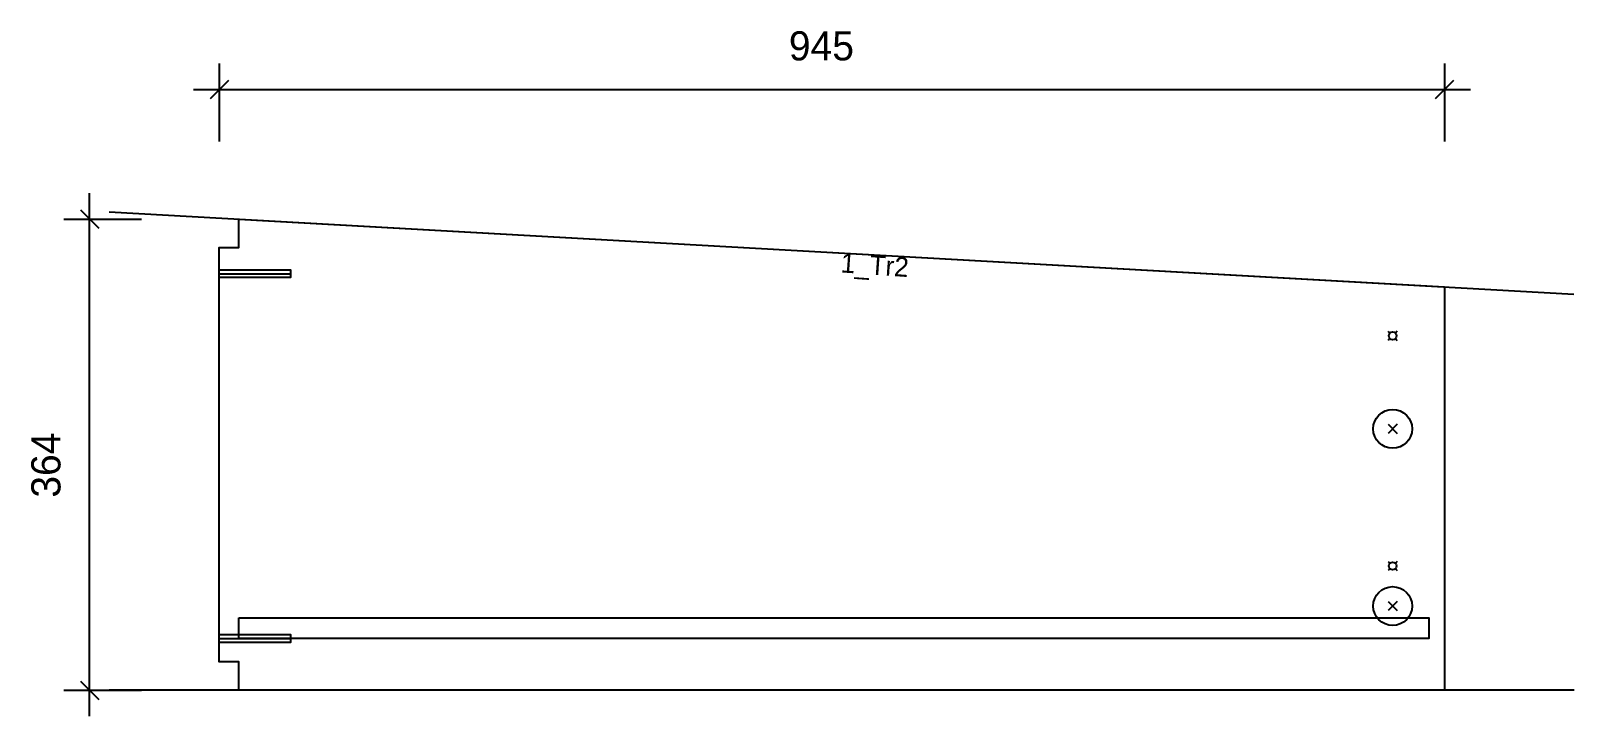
# Model space of a CAD drawing. Header units: millimetres. Extents: x -145 to 1045, y -20 to 509.
import ezdxf
from ezdxf.enums import TextEntityAlignment as Align

# ---------------------------------------------------------------- set-up
doc = ezdxf.new("R2010")
doc.units = ezdxf.units.MM
for name, color, linetype in [('CONTOUR', 7, 'CONTINUOUS'), ('CUT_RISER', 7, 'CONTINUOUS'), ('DIMLINES', 7, 'CONTINUOUS'), ('DIMLINESTEXT', 7, 'CONTINUOUS'), ('DRILLINGSOTHER', 7, 'CONTINUOUS'), ('DRILLINGSSIDE', 7, 'CONTINUOUS'), ('EXTRATREADBACKPROFILELINES', 7, 'CONTINUOUS'), ('EXTRATREADBACKPROFILELINESTEXT', 7, 'CONTINUOUS'), ('EXTRATREADFRONTPROFILELINES', 7, 'CONTINUOUS')]:
    doc.layers.add(name, color=color, linetype=linetype)

msp = doc.modelspace()

# ---------------------------------------------------------------- linework, layer by layer
at = {"layer": 'CONTOUR', "color": 0, "linetype": '0'}
msp.add_lwpolyline([(945, 311.456), (945, 0), (15, 0), (15, 22), (0, 22), (0, 341.84), (15, 341.84), (15, 363.84), (945, 311.456)], dxfattribs=at)
at = {"layer": 'CUT_RISER', "color": 1, "linetype": '1'}
msp.add_lwpolyline([(15, 56), (23, 56), (55.214, 56), (87.429, 56), (119.643, 56), (151.857, 56), (184.071, 56), (216.286, 56), (248.5, 56), (280.714, 56), (312.929, 56), (345.143, 56), (377.357, 56), (409.571, 56), (441.786, 56), (474, 56), (482, 56), (514.214, 56), (546.429, 56), (578.643, 56), (610.857, 56), (643.071, 56), (675.286, 56), (707.5, 56), (739.714, 56), (771.929, 56), (804.143, 56), (836.357, 56), (868.571, 56), (900.786, 56), (933, 56), (933, 52.8), (933, 40), (925, 40), (892.5, 40), (860, 40), (827.5, 40), (795, 40), (762.5, 40), (730, 40), (697.5, 40), (665, 40), (632.5, 40), (600, 40), (567.5, 40), (535, 40), (502.5, 40), (470, 40), (437.5, 40), (405, 40), (372.5, 40), (340, 40), (307.5, 40), (275, 40), (242.5, 40), (210, 40), (177.5, 40), (145, 40), (112.5, 40), (80, 40), (47.5, 40), (15, 40), (15, 43.2), (15, 56)], dxfattribs=at)
at = {"layer": 'DIMLINES', "color": 0}
for p, q in [((0, 483.84), (0, 423.84)), ((945, 483.84), (945, 423.84)), ((7.071, 470.911), (-7.071, 456.769)), ((952.071, 470.911), (937.929, 456.769)), ((-20, 463.84), (965, 463.84)), ((-100, -20), (-100, 383.84)), ((-107.071, 370.911), (-92.929, 356.769)), ((-120, 363.84), (-60, 363.84)), ((-120, 0), (-60, 0)), ((-107.071, 7.071), (-92.929, -7.071))]:
    msp.add_line(p, q, dxfattribs=at)
at = {"layer": 'DRILLINGSOTHER', "color": 3}
for p, q in [((901.466, 277.245), (902.879, 275.831)), ((908.536, 277.245), (907.121, 275.831)), ((902.879, 271.588), (901.464, 270.174)), ((907.121, 271.588), (908.534, 270.174)), ((908.536, 205.358), (901.464, 198.287)), ((901.466, 205.358), (908.534, 198.287)), ((901.466, 99.536), (902.879, 98.121)), ((908.536, 99.536), (907.121, 98.121)), ((902.879, 93.879), (901.464, 92.464)), ((907.121, 93.879), (908.534, 92.464)), ((908.536, 68.536), (901.464, 61.464)), ((901.466, 68.536), (908.534, 61.464))]:
    msp.add_line(p, q, dxfattribs=at)
for centre, radius in [((905, 273.709), 3), ((905, 201.823), 15), ((905, 96), 3), ((905, 65), 15)]:
    msp.add_circle(centre, radius, dxfattribs=at)
at = {"layer": 'DRILLINGSSIDE', "color": 3}
for p, q in [((0, 321.587), (55, 321.587)), ((0, 40), (55, 40))]:
    msp.add_line(p, q, dxfattribs=at)
at = {"layer": 'DRILLINGSSIDE', "color": 3, "linetype": '3'}
for points in [[(0, 324.587), (55, 324.587), (55, 318.587), (0, 318.587)], [(0, 43), (55, 43), (55, 37), (0, 37)]]:
    msp.add_lwpolyline(points, dxfattribs=at)
at = {"layer": 'EXTRATREADBACKPROFILELINES', "color": 2}
msp.add_line((-84.842, 369.464), (1044.842, 305.832), dxfattribs=at)
at = {"layer": 'EXTRATREADFRONTPROFILELINES', "color": 2}
msp.add_line((1045, 0), (-85, 0), dxfattribs=at)

# ---------------------------------------------------------------- texts
at = {"layer": 'DIMLINESTEXT'}
msp.add_text('945', height=22.5, dxfattribs=at).set_placement((439.314, 508.84), align=Align.TOP_LEFT)
msp.add_text('364', height=22.5, rotation=90, dxfattribs=at).set_placement((-145, 148.734), align=Align.TOP_LEFT)
at = {"layer": 'EXTRATREADBACKPROFILELINESTEXT'}
msp.add_text('1_Tr2', height=15, rotation=356, dxfattribs=at).set_placement((480, 337.648), align=Align.TOP_LEFT)

doc.saveas('drawing.dxf')
